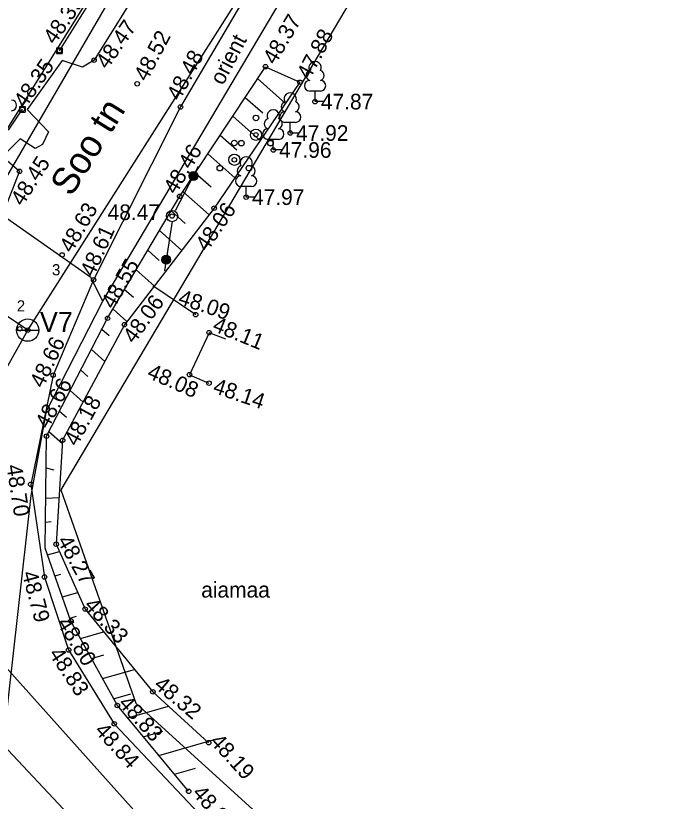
# Model space of a CAD drawing. Extents: x 641028 to 641429, y 6455650 to 6456007.
# Drawn here: x 641286.72 to 641315.72, y 6455894.22 to 6455929.33 of the extents above; entities that cross this region are included whole.
import ezdxf

# ---------------------------------------------------------------- set-up
doc = ezdxf.new("R2010")
doc.units = 0
for name, color, linetype in [('AED', 7, 'Continuous'), ('HALJASTUS', 7, 'Continuous'), ('KAEVU_NR', 7, 'Continuous'), ('KORGUS', 7, 'Continuous'), ('KTRASS', 7, 'Continuous'), ('PIIR', 7, 'Continuous'), ('POST', 7, 'Continuous'), ('PUU', 7, 'Continuous'), ('RAJATIS', 7, 'Continuous'), ('RELJEEF', 7, 'Continuous'), ('SIOHULIIN', 7, 'Continuous'), ('SITRASS', 7, 'Continuous'), ('TEE', 7, 'Continuous'), ('TORU_NR', 7, 'Continuous'), ('VKAEV', 7, 'Continuous'), ('VTRASS', 7, 'Continuous')]:
    doc.layers.add(name, color=color, linetype=linetype)

msp = doc.modelspace()

# ---------------------------------------------------------------- linework, layer by layer
at = {"layer": 'AED'}
for p, q in [((641288.675, 6455927.764), (641291.428, 6455932.153)), ((641288.549, 6455927.889), (641288.549, 6455927.639)), ((641288.549, 6455927.889), (641288.799, 6455927.889)), ((641288.799, 6455927.889), (641288.799, 6455927.639)), ((641288.549, 6455927.639), (641288.799, 6455927.639)), ((641286.889, 6455925.271), (641286.889, 6455925.021)), ((641286.889, 6455925.271), (641287.139, 6455925.271)), ((641287.139, 6455925.271), (641287.139, 6455925.021)), ((641287.014, 6455925.146), (641286.382, 6455924.208)), ((641286.889, 6455925.021), (641287.139, 6455925.021))]:
    msp.add_line(p, q, dxfattribs=at)
at = {"layer": 'HALJASTUS'}
msp.add_line((641292.854, 6455917.277), (641294.768, 6455915.97), dxfattribs=at)
at = {"layer": 'KORGUS'}
for centre in [(641288.674, 6455927.764), (641288.675, 6455927.764), (641290.224, 6455927.341), (641297.888, 6455927.053), (641292.15, 6455926.288), (641299.431, 6455926.357), (641300.104, 6455925.49), (641287.014, 6455925.146), (641294.09, 6455925.251), (641298.995, 6455924.087), (641297.461, 6455924.01), (641298.237, 6455923.329), (641296.498, 6455922.891), (641286.893, 6455922.376), (641294.053, 6455921.26), (641297.025, 6455921.222), (641295.596, 6455920.729), (641293.712, 6455920.375), (641288.794, 6455918.639), (641290.202, 6455917.525), (641290.829, 6455915.808), (641294.768, 6455915.97), (641286.901, 6455915.334), (641286.901, 6455915.334), (641291.58, 6455915.52), (641287.256, 6455915.277), (641295.367, 6455915.163), (641288.392, 6455913.267), (641294.491, 6455913.285), (641295.362, 6455912.904), (641288.1, 6455910.535), (641288.818, 6455910.355), (641287.391, 6455908.384), (641288.53, 6455905.708), (641288.007, 6455904.242), (641289.823, 6455902.809), (641289.192, 6455902.276), (641289.086, 6455900.981), (641292.854, 6455899.11), (641291.266, 6455898.502), (641291.127, 6455897.682), (641295.347, 6455896.837), (641294.451, 6455894.664)]:
    msp.add_circle(centre, 0.1, dxfattribs=at)
at = {"layer": 'KTRASS'}
msp.add_line((641282.71, 6455900.367), (641305.203, 6455876.564), dxfattribs=at)
msp.add_lwpolyline([(641278.901, 6455905.71), (641282.538, 6455915.654), (641292.969, 6455933.575), (641287.179, 6455944.429)], dxfattribs=at)
at = {"layer": 'PIIR'}
for points in [[(641280.77, 6455915.37), (641291.33, 6455932.26), (641228.11, 6455971.68), (641220.5, 6455953.19)], [(641325.05, 6455868.67), (641370.66, 6455918.23), (641334.34, 6455937.85), (641313.65, 6455950.2), (641288.74, 6455908.14), (641292.09, 6455898.6)]]:
    msp.add_lwpolyline(points, close=True, dxfattribs=at)
at = {"layer": 'POST'}
msp.add_circle((641293.712, 6455920.375), 0.25, dxfattribs=at)
at = {"layer": 'PUU'}
for p, q in [((641300.344, 6455925.965), (641299.864, 6455925.965)), ((641300.104, 6455925.49), (641300.104, 6455925.965)), ((641300.484, 6455925.49), (641300.104, 6455925.49)), ((641299.235, 6455924.562), (641298.755, 6455924.562)), ((641298.995, 6455924.087), (641298.995, 6455924.562)), ((641299.375, 6455924.087), (641298.995, 6455924.087)), ((641298.477, 6455923.804), (641297.997, 6455923.804)), ((641298.237, 6455923.329), (641298.237, 6455923.804)), ((641298.617, 6455923.329), (641298.237, 6455923.329)), ((641297.265, 6455921.697), (641296.785, 6455921.697)), ((641297.025, 6455921.222), (641297.025, 6455921.697)), ((641297.405, 6455921.222), (641297.025, 6455921.222))]:
    msp.add_line(p, q, dxfattribs=at)
for centre, radius in [((641297.461, 6455924.76), 0.125), ((641297.461, 6455924.01), 0.25), ((641296.498, 6455923.641), 0.125), ((641296.811, 6455923.635), 0.125), ((641298.111, 6455923.635), 0.125), ((641296.498, 6455922.891), 0.25), ((641295.848, 6455922.516), 0.125), ((641297.148, 6455922.516), 0.125)]:
    msp.add_circle(centre, radius, dxfattribs=at)
for centre, radius, start, end in [((641300.104, 6455927.01), 0.277, 332.5799, 207.4201), ((641299.934, 6455926.662), 0.233, 109.0217, 253.1415), ((641300.274, 6455926.662), 0.233, 286.8508, 70.9859), ((641299.867, 6455926.202), 0.238, 90.0016, 269.3953), ((641300.341, 6455926.202), 0.238, 270.6047, 89.9984), ((641298.995, 6455925.607), 0.277, 332.5799, 207.4201), ((641286.525, 6455925.32), 0.238, 270.6047, 89.9984), ((641298.825, 6455925.26), 0.233, 109.0217, 253.1415), ((641299.165, 6455925.26), 0.233, 286.8508, 70.9859), ((641298.237, 6455924.849), 0.277, 332.5799, 207.4201), ((641298.757, 6455924.799), 0.238, 90.0016, 269.3953), ((641299.232, 6455924.799), 0.238, 270.6047, 89.9984), ((641298.067, 6455924.502), 0.233, 109.0217, 253.1415), ((641298.407, 6455924.502), 0.233, 286.8508, 70.9859), ((641297.999, 6455924.042), 0.238, 90.0016, 269.3953), ((641298.474, 6455924.042), 0.238, 270.6047, 89.9984), ((641297.025, 6455922.742), 0.277, 332.5799, 207.4201), ((641296.855, 6455922.395), 0.233, 109.0217, 253.1415), ((641297.195, 6455922.395), 0.233, 286.8508, 70.9859), ((641296.788, 6455921.935), 0.238, 90.0016, 269.3953), ((641297.263, 6455921.935), 0.238, 270.6047, 89.9984)]:
    msp.add_arc(centre, radius, start, end, dxfattribs=at)
at = {"layer": 'RAJATIS'}
msp.add_lwpolyline([(641296.112, 6455914.871), (641295.367, 6455915.163), (641294.491, 6455913.285), (641295.362, 6455912.904)], dxfattribs=at)
at = {"layer": 'RELJEEF'}
for p, q in [((641297.538, 6455926.524), (641298.788, 6455925.414)), ((641296.98, 6455925.681), (641297.765, 6455924.984)), ((641296.423, 6455924.839), (641297.653, 6455923.747)), ((641295.865, 6455923.997), (641296.61, 6455923.336)), ((641295.307, 6455923.155), (641296.517, 6455922.081)), ((641294.75, 6455922.313), (641295.454, 6455921.688)), ((641294.192, 6455921.471), (641295.365, 6455920.429)), ((641293.664, 6455920.603), (641294.298, 6455920.04)), ((641293.145, 6455919.726), (641294.141, 6455918.841)), ((641292.627, 6455918.849), (641293.142, 6455918.392)), ((641292.108, 6455917.972), (641292.917, 6455917.254)), ((641291.59, 6455917.095), (641291.985, 6455916.744)), ((641291.071, 6455916.218), (641291.693, 6455915.666)), ((641290.576, 6455915.32), (641290.895, 6455915.037)), ((641290.102, 6455914.404), (641290.7, 6455913.873)), ((641289.628, 6455913.488), (641289.941, 6455913.21)), ((641289.154, 6455912.572), (641289.73, 6455912.06)), ((641288.679, 6455911.655), (641288.986, 6455911.383)), ((641288.205, 6455910.739), (641288.809, 6455910.204)), ((641288.083, 6455909.116), (641288.422, 6455909.027)), ((641288.067, 6455907.762), (641288.659, 6455907.793)), ((641288.054, 6455906.689), (641288.306, 6455906.727)), ((641288.142, 6455905.238), (641288.672, 6455905.39)), ((641288.477, 6455904.294), (641288.742, 6455904.37)), ((641288.811, 6455903.35), (641289.495, 6455903.545)), ((641289.146, 6455902.405), (641289.445, 6455902.491)), ((641289.618, 6455901.5), (641290.653, 6455901.797)), ((641290.112, 6455900.602), (641290.654, 6455900.757)), ((641290.606, 6455899.703), (641292.034, 6455900.112)), ((641291.1, 6455898.804), (641291.863, 6455899.023)), ((641291.729, 6455897.944), (641293.559, 6455898.468)), ((641292.426, 6455897.104), (641293.305, 6455897.355)), ((641293.124, 6455896.263), (641295.555, 6455896.96)), ((641293.821, 6455895.423), (641294.759, 6455895.692))]:
    msp.add_line(p, q, dxfattribs=at)
for points in [[(641294.451, 6455894.664), (641291.266, 6455898.502), (641289.192, 6455902.276), (641288.04, 6455905.527), (641288.1, 6455910.535), (641290.829, 6455915.808), (641294.053, 6455921.26), (641297.888, 6455927.053)], [(641297.888, 6455927.053), (641299.431, 6455926.357), (641295.596, 6455920.729), (641291.58, 6455915.52), (641288.818, 6455910.355), (641288.53, 6455905.708), (641289.823, 6455902.809), (641292.854, 6455899.11), (641295.347, 6455896.837)]]:
    msp.add_lwpolyline(points, dxfattribs=at)
at = {"layer": 'SIOHULIIN'}
for p, q in [((641293.865, 6455920.618), (641294.896, 6455922.608)), ((641293.75, 6455920.396), (641293.75, 6455920.396)), ((641293.75, 6455920.396), (641293.75, 6455920.396)), ((641293.712, 6455920.149), (641293.373, 6455917.934))]:
    msp.add_line(p, q, dxfattribs=at)
for centre, radius in [((641294.668, 6455922.167), 0.199), ((641294.668, 6455922.167), 0.19), ((641294.668, 6455922.167), 0.18), ((641294.668, 6455922.167), 0.171), ((641294.668, 6455922.167), 0.162), ((641294.668, 6455922.167), 0.152), ((641294.668, 6455922.167), 0.143), ((641294.668, 6455922.167), 0.133), ((641294.668, 6455922.167), 0.124), ((641294.668, 6455922.167), 0.114), ((641294.668, 6455922.167), 0.105), ((641294.668, 6455922.167), 0.0953), ((641294.668, 6455922.167), 0.0858), ((641294.668, 6455922.167), 0.0763), ((641294.668, 6455922.167), 0.0669), ((641294.668, 6455922.167), 0.0574), ((641294.668, 6455922.167), 0.0479), ((641294.668, 6455922.167), 0.0385), ((641294.668, 6455922.167), 0.029), ((641294.668, 6455922.167), 0.0195), ((641294.668, 6455922.167), 0.0101), ((641294.668, 6455922.167), 0.00061), ((641293.448, 6455918.424), 0.199), ((641293.448, 6455918.424), 0.19), ((641293.448, 6455918.424), 0.18), ((641293.448, 6455918.424), 0.171), ((641293.448, 6455918.424), 0.162), ((641293.448, 6455918.424), 0.152), ((641293.448, 6455918.424), 0.143), ((641293.448, 6455918.424), 0.133), ((641293.448, 6455918.424), 0.124), ((641293.448, 6455918.424), 0.114), ((641293.448, 6455918.424), 0.105), ((641293.448, 6455918.424), 0.0953), ((641293.448, 6455918.424), 0.0858), ((641293.448, 6455918.424), 0.0763), ((641293.448, 6455918.424), 0.0669), ((641293.448, 6455918.424), 0.0574), ((641293.448, 6455918.424), 0.0479), ((641293.448, 6455918.424), 0.0385), ((641293.448, 6455918.424), 0.029), ((641293.448, 6455918.424), 0.0195), ((641293.448, 6455918.424), 0.0101), ((641293.448, 6455918.424), 0.00061)]:
    msp.add_circle(centre, radius, dxfattribs=at)
at = {"layer": 'SITRASS'}
for points in [[(641290.609, 6455916.577), (641299.17, 6455931.03), (641294.88, 6455935.729), (641288.168, 6455945.993)], [(641286.176, 6455892.029), (641285.83, 6455893.921), (641287.416, 6455907.893), (641288.101, 6455911.655), (641290.609, 6455916.577), (641290.072, 6455917.626), (641284.653, 6455921.436), (641276.532, 6455927.027)]]:
    msp.add_lwpolyline(points, dxfattribs=at)
at = {"layer": 'TEE'}
for points in [[(641306.115, 6455948.818), (641302.84, 6455939.586), (641298.71, 6455933.126), (641294.09, 6455925.251), (641290.202, 6455917.525), (641288.392, 6455913.267), (641287.391, 6455908.384), (641288.007, 6455904.242), (641289.086, 6455900.981), (641291.127, 6455897.682), (641294.944, 6455893.637), (641302.508, 6455886.031), (641312.14, 6455878.025), (641312.797, 6455877.564), (641313.862, 6455877.657), (641314.22, 6455877.832)], [(641295.55, 6455935.874), (641290.224, 6455927.341), (641289.702, 6455927.028), (641288.802, 6455927.323), (641287.232, 6455925.14), (641288.186, 6455924.136), (641287.924, 6455923.571), (641287.591, 6455923.402), (641286.913, 6455923.824), (641286.131, 6455923.041), (641286.893, 6455922.376), (641286.107, 6455920.356)]]:
    msp.add_lwpolyline(points, dxfattribs=at)
at = {"layer": 'VKAEV'}
msp.add_line((641286.756, 6455915.277), (641287.756, 6455915.277), dxfattribs=at)
msp.add_circle((641287.256, 6455915.277), 0.5, dxfattribs=at)
at = {"layer": 'VTRASS'}
msp.add_line((641285.298, 6455901.292), (641307.983, 6455876.026), dxfattribs=at)
for points in [[(641287.256, 6455915.277), (641305.868, 6455944.545), (641287.117, 6455955.943), (641285.986, 6455954.132)], [(641239.182, 6455895.264), (641285.298, 6455901.292), (641281.955, 6455905.839), (641287.256, 6455915.277), (641267.641, 6455928.451), (641268.201, 6455929.311)]]:
    msp.add_lwpolyline(points, dxfattribs=at)

# ---------------------------------------------------------------- texts
at = {"layer": 'HALJASTUS'}
msp.add_text('aiamaa', height=0.7, dxfattribs=at).set_placement((641295.013, 6455903.322))
at = {"layer": 'KAEVU_NR'}
msp.add_text('V7', height=0.9, dxfattribs=at).set_placement((641287.803, 6455915.191))
at = {"layer": 'KORGUS'}
for s, rotation, p in [(' 48.39', 55.2707, (641288.319, 6455927.789)), (' 48.37', 59.4442, (641298.19, 6455926.875)), (' 48.47', 55.2059, (641290.668, 6455926.683)), (' 47.88', 62.2429, (641299.74, 6455926.194)), (' 48.52', 62.2061, (641292.459, 6455926.124)), (' 48.48', 61.844, (641293.92, 6455925.255)), (' 48.35', 55.5754, (641287.002, 6455924.942)), (' 48.46', 59.1378, (641293.743, 6455921.081)), (' 48.45', 57.5417, (641286.891, 6455920.562)), (' 48.63', 59.6822, (641289.096, 6455918.462)), (' 48.06', 55.2782, (641295.122, 6455918.528)), (' 48.61', 65.6074, (641290.094, 6455917.381)), (' 48.55', 60.126, (641290.97, 6455915.95)), (' 48.06', 54.0111, (641291.864, 6455914.422)), (' 48.09', 341.4713, (641293.696, 6455916.54)), (' 48.11', 337.706, (641295.234, 6455915.364)), (' 48.66', 64.5958, (641287.833, 6455912.413)), (' 48.08', 336.2633, (641292.311, 6455913.273)), (' 48.66', 61.9518, (641288.042, 6455910.589)), (' 48.14', 341.204, (641295.249, 6455912.573)), (' 48.18', 61.5925, (641289.335, 6455909.816)), (' 48.70', 278.6661, (641286.267, 6455909.478)), (' 48.27', 298.8573, (641288.431, 6455906.095)), (' 48.79', 284.8169, (641286.927, 6455904.67)), (' 48.33', 312.0563, (641289.563, 6455903.138)), (' 48.80', 301.6515, (641288.407, 6455902.407)), (' 48.83', 303.1629, (641288.034, 6455901.031)), (' 48.32', 319.8206, (641292.657, 6455899.514)), (' 48.83', 312.2352, (641291.098, 6455898.755)), (' 48.84', 312.6655, (641290.035, 6455897.537)), (' 48.19', 312.1678, (641295.193, 6455897.051)), (' 48.91', 310.9162, (641294.406, 6455894.76))]:
    msp.add_text(s, height=0.7, rotation=rotation, dxfattribs=at).set_placement(p)
for s, p in [(' 47.87', (641300.104, 6455925.14)), (' 47.92', (641298.995, 6455923.737)), (' 47.96', (641298.237, 6455922.979)), (' 47.97', (641297.025, 6455920.872)), (' 48.47', (641290.57, 6455920.197))]:
    msp.add_text(s, height=0.7, dxfattribs=at).set_placement(p)
at = {"layer": 'SITRASS'}
msp.add_text('orient', height=0.7, rotation=62.3555, dxfattribs=at).set_placement((641295.987, 6455926.185))
at = {"layer": 'TEE'}
msp.add_text('Soo tn', height=1.2, rotation=58.0374, dxfattribs=at).set_placement((641289.208, 6455921.198))
at = {"layer": 'TORU_NR'}
for s, p in [('3', (641288.342, 6455917.725)), ('2', (641286.77, 6455916.11))]:
    msp.add_text(s, height=0.5, dxfattribs=at).set_placement(p)

doc.saveas('drawing.dxf')
